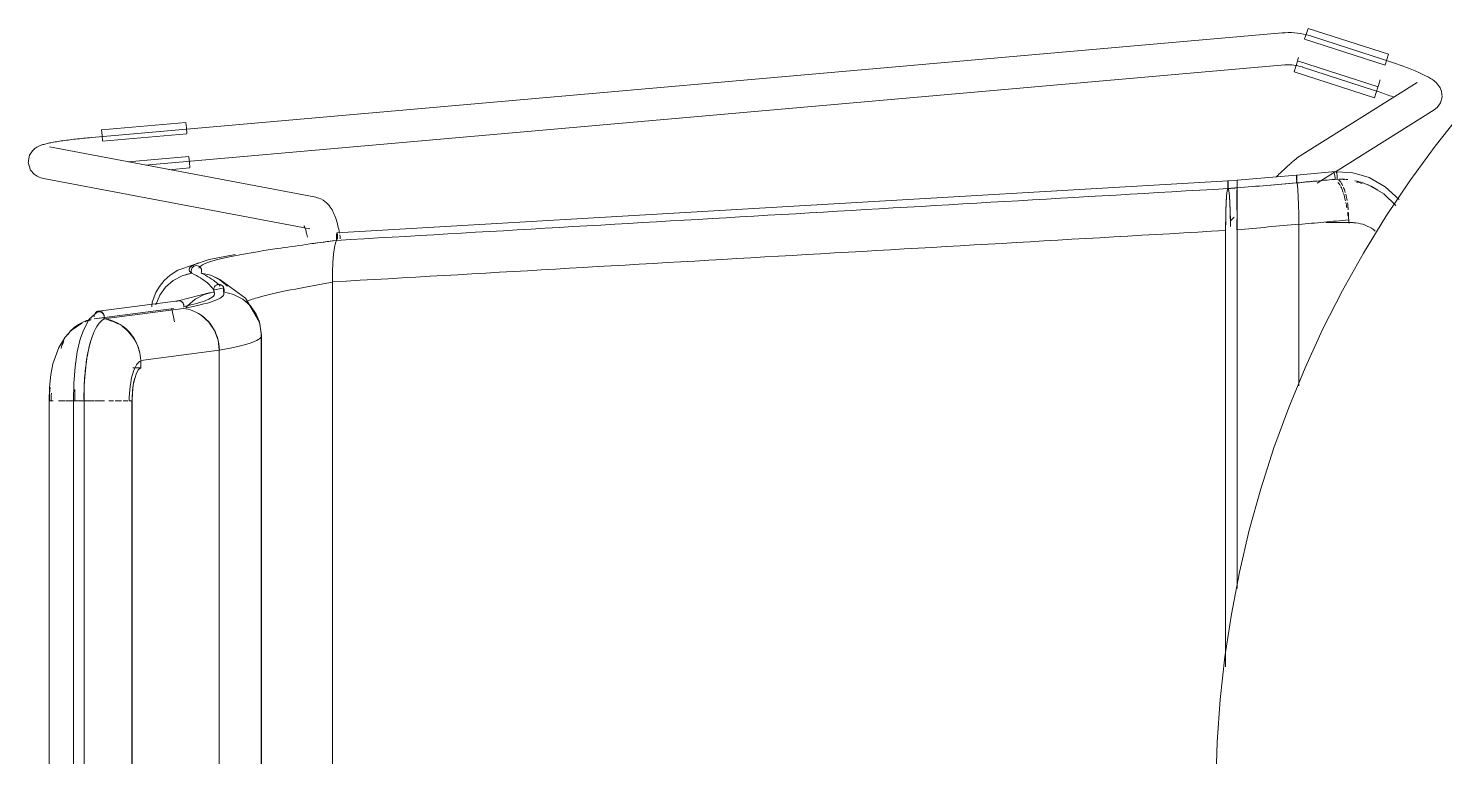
# Model space of a CAD drawing. Header units: millimetres. Extents: x 155927 to 317870, y -36033 to 97293.
# Drawn here: x 227236 to 227763, y 15673 to 15944 of the extents above; entities that cross this region are included whole.
import ezdxf

# ---------------------------------------------------------------- set-up
doc = ezdxf.new("R2010")
doc.units = ezdxf.units.MM
doc.header["$MEASUREMENT"] = 0
doc.layers.add('I-FURN', color=8, linetype='CONTINUOUS', lineweight=9)

msp = doc.modelspace()

# ---------------------------------------------------------------- linework, layer by layer
at = {"layer": 'I-FURN'}
for p, q in [((227711.93, 15942.07), (227712.56, 15944.02)), ((227712.56, 15944.02), (227742.57, 15934.34)), ((227702.88, 15942.31), (227259.56, 15903.36)), ((227702.93, 15942.32), (227702.88, 15942.31)), ((227704.07, 15942.39), (227702.93, 15942.32)), ((227705.21, 15942.42), (227704.07, 15942.39)), ((227706.35, 15942.41), (227705.21, 15942.42)), ((227707.5, 15942.34), (227706.35, 15942.41)), ((227708.63, 15942.24), (227707.5, 15942.34)), ((227709.76, 15942.08), (227708.63, 15942.24)), ((227710.89, 15941.89), (227709.76, 15942.08)), ((227712.01, 15941.64), (227710.89, 15941.89)), ((227711.26, 15939.98), (227741.27, 15930.29)), ((227711.3, 15940.1), (227711.93, 15942.07)), ((227713.11, 15941.36), (227712.01, 15941.64)), ((227714.2, 15941.02), (227713.11, 15941.36)), ((227741.01, 15932.31), (227714.2, 15941.02)), ((227708.69, 15932.01), (227709.06, 15933.17)), ((227742.57, 15934.34), (227741.94, 15932.38)), ((227279.43, 15893.06), (227703.93, 15930.36)), ((227703.93, 15930.36), (227704.59, 15930.4)), ((227704.59, 15930.4), (227705.25, 15930.42)), ((227705.25, 15930.42), (227705.92, 15930.41)), ((227705.92, 15930.41), (227706.58, 15930.38)), ((227706.58, 15930.38), (227707.24, 15930.32)), ((227707.24, 15930.32), (227707.89, 15930.23)), ((227707.35, 15927.87), (227707.98, 15929.82)), ((227707.35, 15927.87), (227737.35, 15918.18)), ((227707.89, 15930.23), (227708.54, 15930.12)), ((227707.98, 15929.82), (227708.62, 15931.79)), ((227708.54, 15930.12), (227709.19, 15929.98)), ((227738.66, 15922.22), (227708.65, 15931.91)), ((227709.19, 15929.98), (227709.83, 15929.81)), ((227709.83, 15929.81), (227710.47, 15929.62)), ((227710.47, 15929.62), (227710.5, 15929.61)), ((227710.5, 15929.61), (227737.31, 15920.9)), ((227741.47, 15932.16), (227741.01, 15932.31)), ((227741.94, 15932.38), (227741.3, 15930.41)), ((227742.21, 15931.92), (227741.47, 15932.16)), ((227742.95, 15931.67), (227742.21, 15931.92)), ((227743.68, 15931.42), (227742.95, 15931.67)), ((227744.41, 15931.17), (227743.68, 15931.42)), ((227745.13, 15930.92), (227744.41, 15931.17)), ((227745.85, 15930.67), (227745.13, 15930.92)), ((227746.55, 15930.41), (227745.85, 15930.67)), ((227747.25, 15930.16), (227746.55, 15930.41)), ((227747.94, 15929.9), (227747.25, 15930.16)), ((227748.62, 15929.65), (227747.94, 15929.9)), ((227749.28, 15929.39), (227748.62, 15929.65)), ((227749.94, 15929.14), (227749.28, 15929.39)), ((227750.58, 15928.89), (227749.94, 15929.14)), ((227751.2, 15928.64), (227750.58, 15928.89)), ((227751.81, 15928.39), (227751.2, 15928.64)), ((227752.41, 15928.14), (227751.81, 15928.39)), ((227752.99, 15927.9), (227752.41, 15928.14)), ((227753.55, 15927.66), (227752.99, 15927.9)), ((227754.09, 15927.41), (227753.55, 15927.66)), ((227753.17, 15923.82), (227709.58, 15896.52)), ((227738.69, 15922.32), (227739.49, 15924.8)), ((227754.62, 15927.18), (227754.09, 15927.41)), ((227755.13, 15926.94), (227754.62, 15927.18)), ((227755.62, 15926.71), (227755.13, 15926.94)), ((227756.1, 15926.48), (227755.62, 15926.71)), ((227756.55, 15926.25), (227756.1, 15926.48)), ((227756.99, 15926.02), (227756.55, 15926.25)), ((227757.42, 15925.79), (227756.99, 15926.02)), ((227757.83, 15925.56), (227757.42, 15925.79)), ((227758.23, 15925.33), (227757.83, 15925.56)), ((227758.62, 15925.08), (227758.23, 15925.33)), ((227759.01, 15924.83), (227758.62, 15925.08)), ((227759.4, 15924.55), (227759.01, 15924.83)), ((227759.8, 15924.24), (227759.4, 15924.55)), ((227760.23, 15923.87), (227759.8, 15924.24)), ((227760.69, 15923.4), (227760.23, 15923.87)), ((227761.21, 15922.77), (227760.69, 15923.4)), ((227761.78, 15921.86), (227761.21, 15922.77)), ((227737.64, 15920.79), (227737.31, 15920.9)), ((227737.98, 15920.13), (227737.35, 15918.18)), ((227738.33, 15920.56), (227737.64, 15920.79)), ((227738.62, 15922.11), (227737.98, 15920.13)), ((227739.02, 15920.33), (227738.33, 15920.56)), ((227739.7, 15920.1), (227739.02, 15920.33)), ((227740.38, 15919.87), (227739.7, 15920.1)), ((227741.05, 15919.63), (227740.38, 15919.87)), ((227741.72, 15919.4), (227741.05, 15919.63)), ((227742.38, 15919.16), (227741.72, 15919.4)), ((227743.02, 15918.93), (227742.38, 15919.16)), ((227743.66, 15918.69), (227743.02, 15918.93)), ((227744.28, 15918.46), (227743.66, 15918.69)), ((227762.3, 15920.48), (227761.78, 15921.86)), ((227761.89, 15916.28), (227762.47, 15918.51)), ((227762.47, 15918.51), (227762.3, 15920.48)), ((227722.77, 15890.62), (227759.54, 15913.65)), ((227760.66, 15914.55), (227759.54, 15913.65)), ((227769.87, 15912.62), (227759.93, 15900.09)), ((227760.66, 15914.55), (227761.89, 15916.28)), ((227263.17, 15906.18), (227294.58, 15908.94)), ((227294.58, 15908.94), (227294.76, 15906.89)), ((227294.76, 15906.89), (227294.94, 15904.83)), ((227242.49, 15901.01), (227242.92, 15901.11)), ((227242.92, 15901.11), (227243.36, 15901.21)), ((227243.36, 15901.21), (227243.82, 15901.31)), ((227243.82, 15901.31), (227244.3, 15901.4)), ((227244.3, 15901.4), (227244.8, 15901.5)), ((227244.8, 15901.5), (227245.31, 15901.59)), ((227245.31, 15901.59), (227245.84, 15901.68)), ((227245.84, 15901.68), (227246.4, 15901.78)), ((227246.4, 15901.78), (227246.96, 15901.87)), ((227246.96, 15901.87), (227247.55, 15901.96)), ((227247.55, 15901.96), (227248.15, 15902.05)), ((227248.15, 15902.05), (227248.77, 15902.14)), ((227248.77, 15902.14), (227249.41, 15902.23)), ((227249.41, 15902.23), (227250.06, 15902.32)), ((227250.06, 15902.32), (227250.72, 15902.41)), ((227250.72, 15902.41), (227251.39, 15902.5)), ((227251.39, 15902.5), (227252.08, 15902.58)), ((227252.08, 15902.58), (227252.78, 15902.67)), ((227252.78, 15902.67), (227253.49, 15902.75)), ((227253.49, 15902.75), (227254.21, 15902.83)), ((227254.21, 15902.83), (227254.93, 15902.91)), ((227254.93, 15902.91), (227255.67, 15902.99)), ((227255.67, 15902.99), (227256.41, 15903.06)), ((227256.41, 15903.06), (227257.15, 15903.14)), ((227257.15, 15903.14), (227257.9, 15903.21)), ((227257.9, 15903.21), (227258.65, 15903.28)), ((227258.65, 15903.28), (227259.4, 15903.35)), ((227259.4, 15903.35), (227259.56, 15903.36)), ((227263.35, 15904.13), (227263.17, 15906.18)), ((227263.53, 15902.07), (227263.35, 15904.13)), ((227263.54, 15901.95), (227294.95, 15904.7)), ((227235.88, 15893.98), (227236.37, 15896.74)), ((227236.37, 15896.74), (227237.41, 15898.39)), ((227237.41, 15898.39), (227238.32, 15899.25)), ((227238.32, 15899.25), (227239.02, 15899.73)), ((227239.02, 15899.73), (227239.58, 15900.03)), ((227239.58, 15900.03), (227240.05, 15900.25)), ((227240.05, 15900.25), (227240.48, 15900.42)), ((227240.48, 15900.42), (227240.89, 15900.56)), ((227240.89, 15900.56), (227241.28, 15900.68)), ((227241.28, 15900.68), (227241.68, 15900.8)), ((227241.68, 15900.8), (227242.08, 15900.91)), ((227242.08, 15900.91), (227242.49, 15901.01)), ((227343, 15881.07), (227243.71, 15899.88)), ((227295.69, 15896.26), (227273.09, 15894.27)), ((227295.7, 15896.13), (227295.88, 15894.07)), ((227708.77, 15895.95), (227708.55, 15895.77)), ((227709, 15896.12), (227708.77, 15895.95)), ((227709.26, 15896.3), (227709, 15896.12)), ((227709.58, 15896.52), (227709.26, 15896.3)), ((227759.93, 15900.09), (227750.49, 15887.17)), ((227236.72, 15891.23), (227235.88, 15893.98)), ((227236.72, 15891.23), (227238.04, 15889.65)), ((227288.17, 15891.33), (227296.06, 15892.03)), ((227295.88, 15894.07), (227296.06, 15892.03)), ((227702.64, 15890.51), (227702.19, 15890.09)), ((227703.07, 15890.91), (227702.64, 15890.51)), ((227703.5, 15891.3), (227703.07, 15890.91)), ((227703.91, 15891.68), (227703.5, 15891.3)), ((227704.31, 15892.05), (227703.91, 15891.68)), ((227704.7, 15892.41), (227704.31, 15892.05)), ((227705.08, 15892.75), (227704.7, 15892.41)), ((227705.45, 15893.08), (227705.08, 15892.75)), ((227705.8, 15893.39), (227705.45, 15893.08)), ((227706.13, 15893.7), (227705.8, 15893.39)), ((227706.46, 15893.98), (227706.13, 15893.7)), ((227706.76, 15894.26), (227706.46, 15893.98)), ((227707.06, 15894.51), (227706.76, 15894.26)), ((227707.34, 15894.76), (227707.06, 15894.51)), ((227707.6, 15894.99), (227707.34, 15894.76)), ((227707.86, 15895.2), (227707.6, 15894.99)), ((227708.1, 15895.4), (227707.86, 15895.2)), ((227708.33, 15895.59), (227708.1, 15895.4)), ((227722.81, 15890.69), (227708.32, 15889.27)), ((227708.55, 15895.77), (227708.33, 15895.59)), ((227721.91, 15890.57), (227728.82, 15890.28)), ((227238.04, 15889.65), (227239.12, 15888.91)), ((227239.12, 15888.91), (227239.92, 15888.53)), ((227239.92, 15888.53), (227240.54, 15888.32)), ((227240.54, 15888.32), (227241.06, 15888.18)), ((227241.06, 15888.18), (227241.48, 15888.09)), ((227241.48, 15888.09), (227340.77, 15869.28)), ((227682.76, 15887.17), (227350.85, 15867.88)), ((227682.66, 15886.24), (227682.65, 15885.79)), ((227682.65, 15885.79), (227682.65, 15885.3)), ((227682.65, 15885.3), (227682.65, 15884.8)), ((227682.68, 15886.62), (227682.66, 15886.24)), ((227682.7, 15886.91), (227682.68, 15886.62)), ((227682.73, 15887.1), (227682.7, 15886.91)), ((227682.76, 15887.17), (227682.73, 15887.1)), ((227682.76, 15887.17), (227686.12, 15887.44)), ((227682.79, 15887.1), (227682.76, 15887.17)), ((227682.81, 15886.91), (227682.79, 15887.1)), ((227682.83, 15886.61), (227682.81, 15886.91)), ((227682.85, 15886.23), (227682.83, 15886.61)), ((227682.86, 15885.78), (227682.85, 15886.23)), ((227682.87, 15885.29), (227682.86, 15885.78)), ((227682.87, 15884.79), (227682.87, 15885.29)), ((227686.11, 15887.37), (227686.12, 15887.44)), ((227686.12, 15887.44), (227686.11, 15887.37)), ((227686.11, 15886.5), (227686.11, 15886.89)), ((227686.11, 15886.89), (227686.11, 15886.51)), ((227686.11, 15886.51), (227686.11, 15886.05)), ((227686.11, 15886.05), (227686.11, 15886.5)), ((227686.11, 15885.56), (227686.11, 15886.05)), ((227686.11, 15886.05), (227686.11, 15885.56)), ((227686.11, 15885.06), (227686.11, 15885.56)), ((227686.11, 15885.56), (227686.11, 15885.07)), ((227708.32, 15889.26), (227686.12, 15887.44)), ((227686.12, 15887.44), (227686.12, 15887.37)), ((227686.12, 15887.38), (227686.12, 15887.44)), ((227686.12, 15886.89), (227686.12, 15887.19)), ((227686.12, 15887.18), (227686.12, 15886.89)), ((227686.12, 15886.89), (227686.12, 15886.51)), ((227686.12, 15886.51), (227686.12, 15886.89)), ((227686.12, 15886.51), (227686.12, 15886.06)), ((227686.12, 15886.06), (227686.12, 15886.51)), ((227686.12, 15886.06), (227686.12, 15885.57)), ((227686.12, 15885.57), (227686.12, 15886.06)), ((227686.12, 15885.57), (227686.12, 15885.07)), ((227686.12, 15885.07), (227686.12, 15885.57)), ((227701.28, 15889.24), (227700.81, 15888.8)), ((227701.74, 15889.67), (227701.28, 15889.24)), ((227702.19, 15890.09), (227701.74, 15889.67)), ((227708.22, 15887.89), (227708.21, 15887.4)), ((227708.21, 15887.4), (227708.22, 15887.89)), ((227708.23, 15888.34), (227708.22, 15887.89)), ((227708.22, 15887.89), (227708.23, 15888.34)), ((227708.22, 15886.9), (227708.22, 15886.43)), ((227708.22, 15886.43), (227708.22, 15886.9)), ((227708.25, 15888.72), (227708.23, 15888.34)), ((227708.23, 15888.34), (227708.25, 15888.72)), ((227708.27, 15889.02), (227708.25, 15888.72)), ((227708.25, 15888.72), (227708.27, 15889.01)), ((227708.29, 15889.2), (227708.27, 15889.02)), ((227708.27, 15889.01), (227708.29, 15889.2)), ((227708.32, 15889.27), (227708.29, 15889.2)), ((227708.29, 15889.2), (227708.32, 15889.26)), ((227708.34, 15889.2), (227708.32, 15889.27)), ((227708.32, 15889.26), (227708.34, 15889.2)), ((227708.37, 15889.01), (227708.34, 15889.2)), ((227708.39, 15888.72), (227708.37, 15889.01)), ((227708.37, 15889.01), (227708.39, 15888.71)), ((227708.4, 15888.33), (227708.39, 15888.72)), ((227708.39, 15888.71), (227708.4, 15888.33)), ((227708.42, 15887.88), (227708.4, 15888.33)), ((227708.4, 15888.33), (227708.42, 15887.87)), ((227708.41, 15886.42), (227708.42, 15886.89)), ((227708.42, 15886.88), (227708.41, 15886.41)), ((227708.6, 15885.53), (227708.41, 15886.42)), ((227708.41, 15886.41), (227708.6, 15885.53)), ((227708.42, 15887.39), (227708.42, 15887.88)), ((227708.42, 15887.87), (227708.42, 15887.38)), ((227708.42, 15886.89), (227708.42, 15887.39)), ((227708.42, 15887.38), (227708.42, 15886.88)), ((227708.6, 15885.53), (227708.78, 15883.81)), ((227708.78, 15883.79), (227708.6, 15885.53)), ((227715.95, 15886.35), (227722.4, 15890.39)), ((227728.82, 15890.28), (227735.34, 15888.41)), ((227734.94, 15885.7), (227740.77, 15882.33)), ((227735.34, 15888.41), (227741.35, 15885.02)), ((227750.49, 15887.17), (227741.58, 15873.88)), ((227343, 15881.07), (227343.99, 15880.81)), ((227343.99, 15880.81), (227344.88, 15880.45)), ((227344.88, 15880.45), (227345.67, 15880.01)), ((227345.67, 15880.01), (227346.36, 15879.53)), ((227682.25, 15881.69), (227682.09, 15879.19)), ((227682.45, 15883.44), (227682.25, 15881.69)), ((227682.66, 15884.33), (227682.45, 15883.44)), ((227682.65, 15884.8), (227682.66, 15884.33)), ((227682.86, 15884.32), (227682.87, 15884.79)), ((227683.07, 15883.42), (227682.86, 15884.32)), ((227683.26, 15881.67), (227683.07, 15883.42)), ((227683.42, 15879.17), (227683.26, 15881.67)), ((227686.08, 15881.95), (227686.07, 15879.45)), ((227686.07, 15879.45), (227686.08, 15881.94)), ((227686.08, 15881.94), (227686.09, 15883.7)), ((227686.09, 15883.7), (227686.08, 15881.95)), ((227686.11, 15885.07), (227686.11, 15884.6)), ((227686.11, 15884.59), (227686.11, 15885.06)), ((227686.12, 15885.07), (227686.12, 15884.6)), ((227686.12, 15884.6), (227686.12, 15885.07)), ((227686.12, 15884.6), (227686.14, 15883.71)), ((227686.14, 15883.72), (227686.12, 15884.6)), ((227686.15, 15881.97), (227686.14, 15883.72)), ((227686.14, 15883.71), (227686.15, 15881.97)), ((227686.16, 15879.47), (227686.15, 15881.97)), ((227686.15, 15881.96), (227686.16, 15879.47)), ((227708.78, 15883.79), (227708.93, 15881.35)), ((227708.93, 15881.31), (227708.78, 15883.79)), ((227708.93, 15881.32), (227709.04, 15878.28)), ((227709.05, 15878.21), (227708.93, 15881.31)), ((227740.77, 15882.33), (227745.24, 15878.07)), ((227741.35, 15885.02), (227746.5, 15880.27)), ((227346.36, 15879.53), (227346.96, 15879.02)), ((227346.96, 15879.02), (227347.48, 15878.49)), ((227347.48, 15878.49), (227347.93, 15877.97)), ((227347.93, 15877.97), (227348.33, 15877.43)), ((227348.33, 15877.43), (227348.69, 15876.9)), ((227348.69, 15876.9), (227349.01, 15876.36)), ((227349.01, 15876.36), (227349.3, 15875.82)), ((227349.3, 15875.82), (227349.58, 15875.27)), ((227349.58, 15875.27), (227349.83, 15874.71)), ((227349.83, 15874.71), (227350.06, 15874.14)), ((227681.97, 15876.06), (227681.89, 15872.5)), ((227682.09, 15879.19), (227681.97, 15876.06)), ((227683.54, 15876.05), (227683.42, 15879.17)), ((227683.62, 15872.5), (227683.54, 15876.05)), ((227686.06, 15876.32), (227686.07, 15879.45)), ((227686.07, 15879.45), (227686.06, 15876.33)), ((227686.17, 15876.33), (227686.16, 15879.47)), ((227686.16, 15879.46), (227686.17, 15876.33)), ((227686.17, 15876.33), (227686.18, 15872.76)), ((227686.18, 15872.76), (227686.17, 15876.33)), ((227709.05, 15878.22), (227709.12, 15874.78)), ((227709.12, 15874.78), (227709.05, 15878.21)), ((227709.15, 15870.92), (227709.12, 15874.68)), ((227709.12, 15874.68), (227709.15, 15871.04)), ((227338.54, 15870.5), (227338.55, 15870.47)), ((227338.55, 15870.47), (227338.6, 15870.4)), ((227338.6, 15870.4), (227338.64, 15870.31)), ((227338.64, 15870.31), (227338.72, 15870.16)), ((227338.72, 15870.16), (227338.8, 15869.97)), ((227338.8, 15869.97), (227338.9, 15869.73)), ((227338.9, 15869.73), (227339, 15869.47)), ((227339, 15869.47), (227339.11, 15869.16)), ((227350.06, 15874.14), (227350.28, 15873.56)), ((227350.28, 15873.56), (227350.49, 15872.97)), ((227350.49, 15872.97), (227350.68, 15872.36)), ((227350.68, 15872.36), (227350.87, 15871.74)), ((227350.87, 15871.74), (227351.04, 15871.11)), ((227351.04, 15871.11), (227351.2, 15870.47)), ((227351.2, 15870.47), (227351.35, 15869.81)), ((227351.35, 15869.81), (227351.5, 15869.15)), ((227681.89, 15872.5), (227681.86, 15868.71)), ((227685.03, 15873.67), (227683.5, 15872.2)), ((227683.65, 15870.25), (227683.62, 15872.5)), ((227686.05, 15868.99), (227686.05, 15872.77)), ((227686.05, 15872.77), (227686.05, 15868.99)), ((227686.18, 15872.76), (227686.18, 15868.98)), ((227686.18, 15868.98), (227686.18, 15872.76)), ((227709.15, 15810.8), (227709.15, 15870.92)), ((227709.15, 15870.92), (227709.15, 15810.8)), ((227728.94, 15871.63), (227719.19, 15871.63)), ((227727.7, 15872.62), (227727.7, 15871.57)), ((227741.58, 15873.88), (227733.21, 15860.25)), ((227339.11, 15869.16), (227339.22, 15868.83)), ((227339.22, 15868.83), (227339.32, 15868.46)), ((227339.32, 15868.46), (227339.43, 15868.07)), ((227339.43, 15868.07), (227339.54, 15867.65)), ((227339.54, 15867.65), (227339.64, 15867.2)), ((227339.64, 15867.2), (227339.74, 15866.73)), ((227339.74, 15866.73), (227339.84, 15866.24)), ((227350.26, 15864.11), (227350.66, 15865.01)), ((227350.66, 15865.01), (227350.26, 15864.11)), ((227350.64, 15866.47), (227350.67, 15866.93)), ((227350.65, 15866.47), (227350.64, 15865.98)), ((227350.64, 15865.98), (227350.64, 15866.47)), ((227350.64, 15865.98), (227350.64, 15865.48)), ((227350.64, 15865.48), (227350.64, 15865.98)), ((227350.64, 15865.48), (227350.66, 15865.01)), ((227350.66, 15865.01), (227350.64, 15865.48)), ((227350.67, 15866.93), (227350.65, 15866.47)), ((227350.67, 15866.93), (227350.7, 15867.32)), ((227350.7, 15867.31), (227350.67, 15866.93)), ((227350.74, 15867.61), (227350.7, 15867.31)), ((227350.7, 15867.32), (227350.74, 15867.61)), ((227350.74, 15867.61), (227350.79, 15867.81)), ((227350.79, 15867.8), (227350.74, 15867.61)), ((227350.79, 15867.81), (227350.85, 15867.88)), ((227350.85, 15867.87), (227350.79, 15867.8)), ((227350.85, 15867.88), (227350.9, 15867.82)), ((227350.9, 15867.81), (227350.85, 15867.87)), ((227350.9, 15867.82), (227350.95, 15867.63)), ((227350.95, 15867.63), (227350.9, 15867.81)), ((227350.99, 15867.34), (227350.95, 15867.63)), ((227350.95, 15867.63), (227351, 15867.34)), ((227351.03, 15866.96), (227350.99, 15867.34)), ((227351, 15867.34), (227351.03, 15866.96)), ((227351.05, 15866.51), (227351.03, 15866.96)), ((227351.03, 15866.96), (227351.05, 15866.51)), ((227351.06, 15866.02), (227351.05, 15866.51)), ((227351.05, 15866.51), (227351.06, 15866.02)), ((227351.06, 15865.52), (227351.06, 15866.02)), ((227351.06, 15866.02), (227351.06, 15865.52)), ((227351.5, 15869.15), (227351.63, 15868.47)), ((227351.63, 15868.47), (227351.76, 15867.77)), ((227351.87, 15867.07), (227351.98, 15866.35)), ((227351.98, 15866.35), (227352.08, 15865.63)), ((227681.86, 15868.71), (227681.86, 15706.12)), ((227681.86, 15706.12), (227681.86, 15868.71)), ((227686.18, 15868.98), (227686.18, 15735.34)), ((227686.18, 15735.34), (227686.18, 15868.98)), ((227312.93, 15859.77), (227303.27, 15857.87)), ((227349.34, 15856.81), (227349.58, 15859.87)), ((227349.58, 15859.87), (227349.34, 15856.76)), ((227349.58, 15859.9), (227349.89, 15862.36)), ((227349.89, 15862.36), (227349.58, 15859.87)), ((227349.89, 15862.37), (227350.26, 15864.11)), ((227350.26, 15864.11), (227349.89, 15862.36)), ((227733.21, 15860.25), (227725.38, 15846.29)), ((227291.56, 15853.88), (227288.73, 15852.06)), ((227303.27, 15857.87), (227291.56, 15853.88)), ((227296.63, 15854.23), (227296.55, 15853.73)), ((227296.55, 15853.73), (227296.6, 15853.23)), ((227296.56, 15853.73), (227296.63, 15854.22)), ((227296.6, 15853.23), (227296.56, 15853.73)), ((227296.63, 15854.22), (227296.83, 15854.68)), ((227296.82, 15854.68), (227296.63, 15854.23)), ((227297.13, 15855.07), (227296.82, 15854.68)), ((227296.83, 15854.68), (227297.13, 15855.07)), ((227297.13, 15855.07), (227297.53, 15855.37)), ((227297.53, 15855.37), (227297.13, 15855.07)), ((227297.98, 15855.57), (227297.53, 15855.37)), ((227297.53, 15855.37), (227297.98, 15855.56)), ((227297.98, 15855.56), (227298.46, 15855.64)), ((227298.46, 15855.64), (227297.98, 15855.57)), ((227298.46, 15855.64), (227298.95, 15855.58)), ((227298.95, 15855.58), (227298.46, 15855.64)), ((227298.95, 15855.58), (227299.41, 15855.39)), ((227299.41, 15855.4), (227298.95, 15855.58)), ((227299.81, 15855.11), (227299.41, 15855.4)), ((227299.41, 15855.39), (227299.81, 15855.11)), ((227299.81, 15855.11), (227300.13, 15854.73)), ((227300.13, 15854.73), (227299.81, 15855.11)), ((227300.13, 15854.73), (227300.34, 15854.28)), ((227300.34, 15854.28), (227300.13, 15854.73)), ((227300.34, 15854.28), (227300.43, 15853.79)), ((227300.43, 15853.79), (227300.34, 15854.28)), ((227300.43, 15853.79), (227300.4, 15853.29)), ((227300.4, 15853.29), (227300.43, 15853.79)), ((227349.19, 15853.29), (227349.34, 15856.77)), ((227349.34, 15856.76), (227349.19, 15853.23)), ((227286.49, 15850.07), (227284.71, 15847.9)), ((227288.73, 15852.06), (227286.49, 15850.07)), ((227289.81, 15850.12), (227286.98, 15847.64)), ((227293.13, 15851.86), (227289.81, 15850.12)), ((227296.76, 15852.76), (227293.13, 15851.86)), ((227294.61, 15852.34), (227296.76, 15852.76)), ((227296.76, 15852.76), (227296.6, 15853.23)), ((227296.6, 15853.23), (227296.76, 15852.76)), ((227300.4, 15853.29), (227300.25, 15852.81)), ((227300.25, 15852.81), (227300.4, 15853.29)), ((227300.25, 15852.81), (227303.86, 15852.02)), ((227303.86, 15852.03), (227300.25, 15852.81)), ((227307.19, 15850.39), (227303.86, 15852.03)), ((227303.86, 15852.02), (227307.18, 15850.38)), ((227307.26, 15850.44), (227305.51, 15851.33)), ((227305.53, 15848.09), (227305.93, 15848.39)), ((227305.93, 15848.39), (227305.53, 15848.1)), ((227305.93, 15848.39), (227306.39, 15848.58)), ((227306.39, 15848.58), (227305.93, 15848.39)), ((227306.88, 15848.65), (227306.39, 15848.58)), ((227306.39, 15848.58), (227306.88, 15848.64)), ((227307.37, 15848.58), (227306.88, 15848.65)), ((227306.88, 15848.64), (227307.37, 15848.58)), ((227307.18, 15850.38), (227310.02, 15847.99)), ((227310.02, 15847.99), (227307.19, 15850.39)), ((227316.8, 15843.46), (227307.26, 15850.44)), ((227307.37, 15848.58), (227307.84, 15848.39)), ((227307.84, 15848.39), (227307.37, 15848.58)), ((227307.84, 15848.39), (227308.24, 15848.09)), ((227308.24, 15848.1), (227307.84, 15848.39)), ((227349.13, 15849.54), (227349.19, 15853.23)), ((227349.19, 15853.23), (227349.13, 15849.46)), ((227349.13, 15849.46), (227349.13, 15466.06)), ((227349.13, 15466.06), (227349.13, 15849.46)), ((227283.37, 15845.63), (227282.07, 15842.03)), ((227284.71, 15847.9), (227283.37, 15845.63)), ((227284.81, 15844.55), (227283.41, 15841.04)), ((227286.98, 15847.64), (227284.81, 15844.55)), ((227291.67, 15842.48), (227303.28, 15845.45)), ((227298.02, 15843.16), (227295.15, 15840.65)), ((227301.42, 15844.91), (227298.02, 15843.16)), ((227305.13, 15845.8), (227301.42, 15844.91)), ((227303.28, 15845.45), (227305.15, 15845.77)), ((227308.74, 15847.32), (227304.85, 15846.48)), ((227304.93, 15846.77), (227305.01, 15847.26)), ((227305.01, 15847.26), (227304.93, 15846.77)), ((227304.97, 15846.27), (227304.93, 15846.77)), ((227304.93, 15846.77), (227304.97, 15846.28)), ((227304.97, 15846.28), (227305.13, 15845.8)), ((227305.13, 15845.8), (227304.97, 15846.27)), ((227305.01, 15847.26), (227305.22, 15847.71)), ((227305.21, 15847.71), (227305.01, 15847.26)), ((227305.53, 15848.1), (227305.21, 15847.71)), ((227305.22, 15847.71), (227305.53, 15848.09)), ((227308.55, 15847.71), (227308.24, 15848.1)), ((227308.24, 15848.09), (227308.55, 15847.71)), ((227308.55, 15847.71), (227308.75, 15847.26)), ((227308.76, 15847.26), (227308.55, 15847.71)), ((227308.65, 15844.74), (227308.61, 15847.62)), ((227308.8, 15846.27), (227308.63, 15845.8)), ((227308.64, 15845.8), (227308.8, 15846.28)), ((227312.35, 15844.91), (227308.64, 15845.8)), ((227308.75, 15847.26), (227308.84, 15846.77)), ((227308.84, 15846.77), (227308.76, 15847.26)), ((227308.84, 15846.77), (227308.8, 15846.27)), ((227308.8, 15846.28), (227308.84, 15846.77)), ((227312.35, 15844.91), (227315.74, 15843.15)), ((227315.75, 15843.16), (227312.35, 15844.91)), ((227315.74, 15843.15), (227318.61, 15840.65)), ((227318.62, 15840.65), (227315.75, 15843.16)), ((227321.91, 15834.8), (227316.8, 15843.46)), ((227725.38, 15846.29), (227718.13, 15832.03)), ((227258.57, 15835.73), (227261.47, 15838.28)), ((227290.11, 15839.64), (227260.41, 15835.8)), ((227291.75, 15842.49), (227261.97, 15838.64)), ((227263.95, 15835.82), (227293.65, 15839.66)), ((227282.07, 15842.03), (227281.84, 15840.26)), ((227289.32, 15839.52), (227290.28, 15834.7)), ((227291.51, 15842.44), (227291.07, 15842.25)), ((227291.98, 15842.51), (227291.51, 15842.44)), ((227292.45, 15842.44), (227291.98, 15842.51)), ((227292.89, 15842.25), (227292.45, 15842.44)), ((227293.27, 15841.96), (227292.89, 15842.25)), ((227293.57, 15841.57), (227293.27, 15841.96)), ((227293.77, 15841.12), (227293.57, 15841.57)), ((227294.66, 15839.51), (227293.65, 15839.66)), ((227293.85, 15840.63), (227293.77, 15841.12)), ((227293.81, 15840.13), (227293.85, 15840.63)), ((227295.15, 15840.65), (227294.57, 15839.96)), ((227318.61, 15840.65), (227320.78, 15837.51)), ((227320.79, 15837.51), (227318.62, 15840.65)), ((227321.98, 15834.65), (227320.61, 15837.83)), ((227251.88, 15831.48), (227255.78, 15834.16)), ((227255.78, 15834.16), (227255.98, 15834.26)), ((227256.39, 15831.62), (227258.57, 15835.73)), ((227261.6, 15835.95), (227266.38, 15836.57)), ((227303.16, 15834.55), (227300.42, 15837.03)), ((227305.24, 15831.43), (227303.16, 15834.55)), ((227320.78, 15837.51), (227322.15, 15833.94)), ((227322.16, 15833.94), (227320.79, 15837.51)), ((227322.78, 15829.61), (227321.98, 15834.65)), ((227322.15, 15833.94), (227322.63, 15830.15)), ((227322.63, 15830.15), (227322.16, 15833.94)), ((227247.2, 15825.12), (227249.59, 15829)), ((227249.59, 15829), (227251.88, 15831.48)), ((227254.13, 15823.47), (227255.22, 15828.16)), ((227255.22, 15828.16), (227256.39, 15831.62)), ((227259.93, 15829.86), (227258.83, 15826.42)), ((227306.55, 15827.89), (227305.24, 15831.43)), ((227307.03, 15824.12), (227306.55, 15827.89)), ((227322.63, 15830.15), (227322.63, 15485.37)), ((227322.63, 15485.37), (227322.63, 15830.15)), ((227322.78, 15790.71), (227322.78, 15829.62)), ((227718.13, 15832.03), (227711.45, 15817.5)), ((227245.07, 15819.07), (227247.2, 15825.12)), ((227253.28, 15817.85), (227254.13, 15823.47)), ((227257.86, 15821.99), (227257.27, 15817.97)), ((227258.83, 15826.42), (227257.86, 15821.99)), ((227277.75, 15820.26), (227307.03, 15824.12)), ((227307.03, 15824.12), (227307.03, 15491.4)), ((227307.03, 15491.4), (227307.03, 15824.12)), ((227244.28, 15815.04), (227245.07, 15819.07)), ((227252.79, 15811.73), (227253.28, 15817.85)), ((227257.27, 15817.97), (227256.74, 15811.41)), ((227277.82, 15817.54), (227274.81, 15817.54)), ((227276.17, 15815.55), (227276.96, 15816.9)), ((227276.96, 15816.9), (227277.82, 15817.54)), ((227277.82, 15817.54), (227277.75, 15820.26)), ((227711.45, 15817.5), (227705.35, 15802.7)), ((227243.77, 15810.22), (227244.28, 15815.04)), ((227252.7, 15805.19), (227252.79, 15811.73)), ((227256.74, 15811.41), (227256.66, 15805.19)), ((227274.99, 15811.07), (227275.5, 15813.57)), ((227275.5, 15813.57), (227276.17, 15815.55)), ((227243.66, 15805.19), (227243.77, 15810.22)), ((227274.56, 15805.19), (227274.67, 15808.22)), ((227274.67, 15808.22), (227274.99, 15811.07)), ((227243.83, 15805.19), (227243.66, 15805.19)), ((227243.66, 15805.19), (227243.66, 15510.33)), ((227243.68, 15805.19), (227245.15, 15805.19)), ((227247.18, 15805.19), (227249.76, 15805.19)), ((227252.94, 15805.19), (227249.92, 15805.19)), ((227249.93, 15805.19), (227252.94, 15805.19)), ((227252.7, 15805.19), (227252.7, 15510.33)), ((227252.7, 15805.19), (227256.66, 15805.19)), ((227252.77, 15805.19), (227252.7, 15805.19)), ((227252.97, 15805.19), (227252.77, 15805.19)), ((227253.27, 15805.19), (227252.97, 15805.19)), ((227253.66, 15805.19), (227253.27, 15805.19)), ((227254.11, 15805.19), (227253.66, 15805.19)), ((227254.61, 15805.19), (227254.11, 15805.19)), ((227255.1, 15805.19), (227254.61, 15805.19)), ((227255.58, 15805.19), (227255.1, 15805.19)), ((227256, 15805.19), (227255.58, 15805.19)), ((227256.33, 15805.19), (227256, 15805.19)), ((227256.55, 15805.19), (227256.33, 15805.19)), ((227256.66, 15805.19), (227256.55, 15805.19)), ((227260.44, 15805.19), (227256.63, 15805.19)), ((227256.63, 15805.19), (227260.45, 15805.19)), ((227256.66, 15510.33), (227256.66, 15805.19)), ((227260.64, 15805.19), (227264.2, 15805.19)), ((227265.83, 15805.19), (227267.67, 15805.19)), ((227268.19, 15805.19), (227270.65, 15805.19)), ((227271.24, 15805.19), (227272.98, 15805.19)), ((227274.5, 15805.19), (227274.5, 15510.33)), ((227274.56, 15510.33), (227274.56, 15805.19)), ((227705.35, 15802.7), (227699.85, 15787.68)), ((227322.78, 15485.91), (227322.78, 15790.71)), ((227699.85, 15787.68), (227694.96, 15772.45)), ((227694.96, 15772.45), (227690.68, 15757.03)), ((227690.68, 15757.03), (227687.02, 15741.46)), ((227687.02, 15741.46), (227683.99, 15725.75)), ((227683.99, 15725.75), (227681.58, 15709.93)), ((227681.58, 15709.93), (227679.81, 15694.03)), ((227679.81, 15694.03), (227678.68, 15678.07)), ((227678.68, 15678.07), (227678.19, 15662.08))]:
    msp.add_line(p, q, dxfattribs=at)
for centre, major_axis, ratio, start_param, end_param in [((227291.98, 15840.54), (0, 1.96), 0.955139, 4.501447, 6.790779), ((227291.96, 15823.99), (0, 15.78), 0.955139, 5.929149, 6.170649), ((227291.96, 15823.99), (0, 15.78), 0.955139, 4.720632, 5.928979), ((227247.94, 15805.19), (0, 12.4), 0.287441, 1.332781, 1.570796), ((227259.41, 15805.19), (-15.75, 0), 0.000004, 3.431839, 3.614078)]:
    msp.add_ellipse(centre, major_axis=major_axis, ratio=ratio, start_param=start_param, end_param=end_param, dxfattribs=at)
for points, knots in [([(227722.63, 15887.75), (227722.64, 15887.97), (227722.64, 15888.46), (227722.55, 15889.21), (227722.4, 15889.88), (227722.22, 15890.31), (227722.11, 15890.47), (227722.06, 15890.51)], [-1, -1, -1, -1, -0.90625, -0.8125, -0.71875, -0.625, -0.5625, -0.5625, -0.5625, -0.5625]), ([(227722.96, 15890.64), (227722.98, 15890.62), (227723.03, 15890.58), (227723.1, 15890.47), (227723.2, 15890.28), (227723.3, 15889.96), (227723.38, 15889.56), (227723.41, 15889.21), (227723.43, 15888.83), (227723.43, 15888.39), (227723.39, 15888.03), (227723.36, 15887.85)], [0.5555556, 0.5555556, 0.5555556, 0.5555556, 0.5833333, 0.6180556, 0.6527778, 0.7222222, 0.7916667, 0.8263889, 0.8611111, 0.9305556, 1, 1, 1, 1]), ([(227682.66, 15884.33), (227682.65, 15884.56), (227682.64, 15885.05), (227682.65, 15885.68), (227682.66, 15886.14), (227682.67, 15886.55), (227682.71, 15887.01), (227682.74, 15887.17), (227682.76, 15887.17)], [-1, -1, -1, -1, -0.90625, -0.8125, -0.765625, -0.71875, -0.625, -0.501507, -0.501507, -0.501507, -0.501507]), ([(227682.76, 15887.17), (227682.78, 15887.17), (227682.8, 15887.03), (227682.83, 15886.63), (227682.85, 15886.25), (227682.86, 15885.79), (227682.87, 15885.29), (227682.87, 15884.79), (227682.86, 15884.47), (227682.86, 15884.32)], [-0.5, -0.5, -0.5, -0.5, -0.375, -0.3125, -0.25, -0.1875, -0.125, -0.0625, 0, 0, 0, 0]), ([(227730.05, 15887.25), (227732.13, 15886.81), (227735.09, 15885.83), (227737.76, 15884.28), (227738.56, 15883.75)], [-0.8210019, -0.8210019, -0.8210019, -0.8210019, -0.6666667, -0.5975811, -0.5975811, -0.5975811, -0.5975811]), ([(227681.86, 15868.71), (227681.86, 15869.99), (227681.88, 15872.54), (227681.96, 15876.14), (227682.08, 15879.31), (227682.3, 15882.67), (227682.51, 15884.05), (227682.66, 15884.33)], [-1, -1, -1, -1, -0.833333, -0.666667, -0.5, -0.333333, 0, 0, 0, 0]), ([(227682.86, 15884.32), (227683, 15884.03), (227683.21, 15882.64), (227683.43, 15879.29), (227683.55, 15876.13), (227683.62, 15873.02), (227683.64, 15871.01), (227683.65, 15870.25)], [-1, -1, -1, -1, -0.6666667, -0.5, -0.3333333, -0.1666667, -0.0664381, -0.0664381, -0.0664381, -0.0664381]), ([(227727.7, 15871.57), (227730.08, 15871.79), (227733.69, 15871.16), (227736.69, 15869.23), (227737.59, 15868.46)], [0, 0, 0, 0, 0.3333333, 0.5, 0.5, 0.5, 0.5]), ([(227350.66, 15865.01), (227343.11, 15863.99), (227327.9, 15861.96), (227309.46, 15858.91), (227301.16, 15856.47), (227299.56, 15855.05), (227299.37, 15854.64)], [0, 0, 0, 0, 0.25, 0.5, 0.75, 0.8499412, 0.8499412, 0.8499412, 0.8499412]), ([(227299.18, 15856.61), (227298.46, 15856.35), (227295.44, 15855.07), (227295.21, 15853.79), (227296.76, 15852.76)], [0.6866019, 0.6866019, 0.6866019, 0.6866019, 0.75, 1, 1, 1, 1]), ([(227296.76, 15852.76), (227299.16, 15851.6), (227302.59, 15849.51), (227304.38, 15847.42), (227304.85, 15846.48)], [0, 0, 0, 0, 0.5, 0.9025379, 0.9025379, 0.9025379, 0.9025379]), ([(227300.25, 15852.81), (227302.66, 15851.65), (227305.31, 15850.02), (227306.98, 15848.39), (227307.38, 15847.93)], [0, 0, 0, 0, 0.5, 0.696307, 0.696307, 0.696307, 0.696307]), ([(227316.86, 15842.16), (227318.01, 15842.65), (227322.25, 15844.11), (227332.96, 15846.54), (227343.74, 15848.49), (227349.13, 15849.46)], [0.375, 0.375, 0.375, 0.375, 0.5, 0.75, 1, 1, 1, 1]), ([(227305.13, 15845.8), (227305.68, 15844.78), (227303.95, 15842.96), (227297.46, 15841.15), (227293.75, 15840.36)], [0, 0, 0, 0, 0.5, 0.8877852, 0.8877852, 0.8877852, 0.8877852]), ([(227308.63, 15845.8), (227309.19, 15844.78), (227307.3, 15842.82), (227299.8, 15840.85), (227294.97, 15839.91)], [0, 0, 0, 0, 0.5, 0.9591547, 0.9591547, 0.9591547, 0.9591547]), ([(227263.95, 15835.82), (227264.01, 15835.96), (227264.08, 15836.17), (227264.13, 15836.46), (227264.14, 15836.74), (227264.1, 15837.04), (227264.02, 15837.33), (227263.91, 15837.6), (227263.71, 15837.91), (227263.4, 15838.23), (227263.03, 15838.47), (227262.68, 15838.6), (227262.37, 15838.65), (227262.09, 15838.66), (227261.83, 15838.62), (227261.58, 15838.55), (227261.33, 15838.43), (227261.03, 15838.24), (227260.72, 15837.92), (227260.51, 15837.52), (227260.41, 15837.17), (227260.37, 15836.91), (227260.37, 15836.75), (227260.37, 15836.67)], [0, 0, 0, 0, 0.0555556, 0.0833333, 0.1111111, 0.1666667, 0.1944444, 0.2222222, 0.2777778, 0.3333333, 0.3888889, 0.4444444, 0.4791667, 0.5138889, 0.5486111, 0.5833333, 0.6180556, 0.6527778, 0.7222222, 0.7916667, 0.8263889, 0.8611111, 0.8888889, 0.8888889, 0.8888889, 0.8888889]), ([(227260.38, 15836.58), (227260.39, 15836.75), (227260.43, 15837.04), (227260.57, 15837.42), (227260.83, 15837.83), (227261.35, 15838.29), (227262.21, 15838.54), (227263, 15838.31), (227263.53, 15837.92), (227263.85, 15837.53), (227263.99, 15837.23), (227264.04, 15837.07)], [-0.875, -0.875, -0.875, -0.875, -0.8125, -0.765625, -0.71875, -0.625, -0.5, -0.375, -0.3125, -0.25, -0.1875, -0.1875, -0.1875, -0.1875]), ([(227259.3, 15835.61), (227258.53, 15835.45), (227256.62, 15834.88), (227253.76, 15833.32), (227251.58, 15831.32), (227250.57, 15829.93), (227250.3, 15829.53)], [0.0592823, 0.0592823, 0.0592823, 0.0592823, 0.1666667, 0.3333333, 0.5, 0.565028, 0.565028, 0.565028, 0.565028]), ([(227270.83, 15832.99), (227272.88, 15831.55), (227275.39, 15828.61), (227276.96, 15825.03), (227277.2, 15823.79)], [-0.6666667, -0.6666667, -0.6666667, -0.6666667, -0.3333333, -0.1666667, -0.1666667, -0.1666667, -0.1666667]), ([(227307.03, 15824.12), (227312.76, 15825.12), (227320.4, 15826.95), (227322.78, 15828.79), (227322.78, 15829.61)], [0, 0, 0, 0, 0.5, 0.9107154, 0.9107154, 0.9107154, 0.9107154])]:
    msp.add_open_spline(points, degree=3, knots=knots, dxfattribs=at)
for points in [[(227686.12, 15884.6), (227689.84, 15884.9), (227697.28, 15885.51), (227704.7, 15886.11), (227708.41, 15886.41)], [(227697.27, 15885.52), (227700.9, 15885.82), (227704.51, 15886.12), (227708.13, 15886.42)], [(227715.31, 15887.14), (227712.96, 15886.9), (227710.6, 15886.67), (227708.22, 15886.43)], [(227723.36, 15887.85), (227720.92, 15887.61), (227715.97, 15887.14), (227710.94, 15886.66), (227708.41, 15886.42)], [(227723.36, 15887.85), (227723.76, 15887.71), (227724.51, 15887.14), (227725.21, 15886), (227725.53, 15885.31)], [(227724.67, 15885.27), (227724.36, 15885.91), (227724.04, 15886.3), (227723.72, 15886.63)], [(227726.14, 15887.71), (227725.5, 15887.77), (227724.84, 15887.78), (227724.19, 15887.77)], [(227724.9, 15887.82), (227725.72, 15887.81), (227726.55, 15887.77), (227727.37, 15887.69)], [(227732.76, 15886.19), (227732.05, 15886.45), (227731.33, 15886.63), (227730.59, 15886.76)], [(227350.66, 15865.01), (227405.9, 15868.23), (227516.49, 15874.67), (227627.25, 15881.11), (227682.66, 15884.33)], [(227686.12, 15884.6), (227685.55, 15884.56), (227684.39, 15884.47), (227683.23, 15884.38), (227682.66, 15884.33)], [(227686.11, 15884.59), (227685.57, 15884.55), (227684.48, 15884.46), (227683.4, 15884.37), (227682.86, 15884.32)], [(227692.43, 15885.12), (227692.84, 15885.15), (227693.25, 15885.19), (227693.66, 15885.22)], [(227725.64, 15882.85), (227725.37, 15883.66), (227725.09, 15884.47), (227724.79, 15885.02)], [(227725.73, 15884.85), (227725.98, 15884.27), (227726.21, 15883.61), (227726.42, 15882.88)], [(227726.48, 15879.81), (227726.27, 15880.73), (227726.04, 15881.67), (227725.79, 15882.52)], [(227726.6, 15882.2), (227726.79, 15881.46), (227726.95, 15880.66), (227727.1, 15879.82)], [(227727.02, 15877.15), (227726.9, 15877.83), (227726.77, 15878.48), (227726.63, 15879.14)], [(227727.23, 15878.97), (227727.36, 15878.12), (227727.47, 15877.25), (227727.53, 15876.34)], [(227727.46, 15874.03), (227727.41, 15874.51), (227727.35, 15874.98), (227727.28, 15875.44)], [(227727.6, 15875.41), (227727.66, 15874.5), (227727.69, 15873.57), (227727.7, 15872.62)], [(227686.18, 15868.98), (227690.01, 15869.32), (227693.84, 15869.66), (227697.67, 15870.01)], [(227697.67, 15870.01), (227701.5, 15870.35), (227705.33, 15870.7), (227709.15, 15871.04)], [(227727.7, 15872.62), (227724.67, 15872.36), (227718.53, 15871.82), (227712.28, 15871.23), (227709.15, 15870.92)], [(227727.7, 15871.57), (227728.2, 15871.62), (227728.71, 15871.64), (227729.22, 15871.63)], [(227350.65, 15865), (227347.59, 15864.61), (227344.5, 15864.22), (227341.44, 15863.83)], [(227515.37, 15859.13), (227570.83, 15862.32), (227626.34, 15865.52), (227681.86, 15868.71)], [(227349.13, 15849.54), (227404.49, 15852.73), (227459.91, 15855.93), (227515.37, 15859.13)], [(227256.63, 15805.19), (227256.59, 15807.53), (227256.66, 15812.18), (227257.29, 15819.04), (227258.4, 15825.18), (227259.93, 15830.26), (227261.83, 15833.95), (227263.23, 15835.26), (227263.96, 15835.62)], [(227257.05, 15834.72), (227257.68, 15834.97), (227258.34, 15835.13), (227259.01, 15835.28)], [(227277.75, 15820.26), (227277.71, 15821.55), (227277.35, 15824.05), (227275.94, 15827.65), (227273.75, 15830.8), (227270.91, 15833.33), (227267.57, 15835.09), (227265.19, 15835.67), (227263.95, 15835.82)], [(227264.13, 15836.58), (227264.15, 15836.41), (227264.15, 15836.24), (227264.11, 15836.09)], [(227265.47, 15835.36), (227266.86, 15835.05), (227268.22, 15834.54), (227269.48, 15833.85)], [(227249.14, 15827.57), (227248.71, 15826.68), (227248.31, 15825.76), (227248.07, 15824.8)], [(227322.78, 15829.62), (227322.78, 15829.79), (227322.73, 15829.97), (227322.63, 15830.15)], [(227273.44, 15805.19), (227273.49, 15808.98), (227274.46, 15816.37), (227276.63, 15819.75), (227277.74, 15820.01)], [(227275.45, 15813.57), (227274.9, 15811.52), (227274.62, 15808.8), (227274.53, 15806.02)], [(227243.75, 15805.19), (227243.75, 15806.9), (227243.82, 15808.58), (227243.97, 15810.16)], [(227253.23, 15805.19), (227253.21, 15806.62), (227253.21, 15808.04), (227253.25, 15809.45)]]:
    msp.add_open_spline(points, degree=3, dxfattribs=at)

doc.saveas('drawing.dxf')
